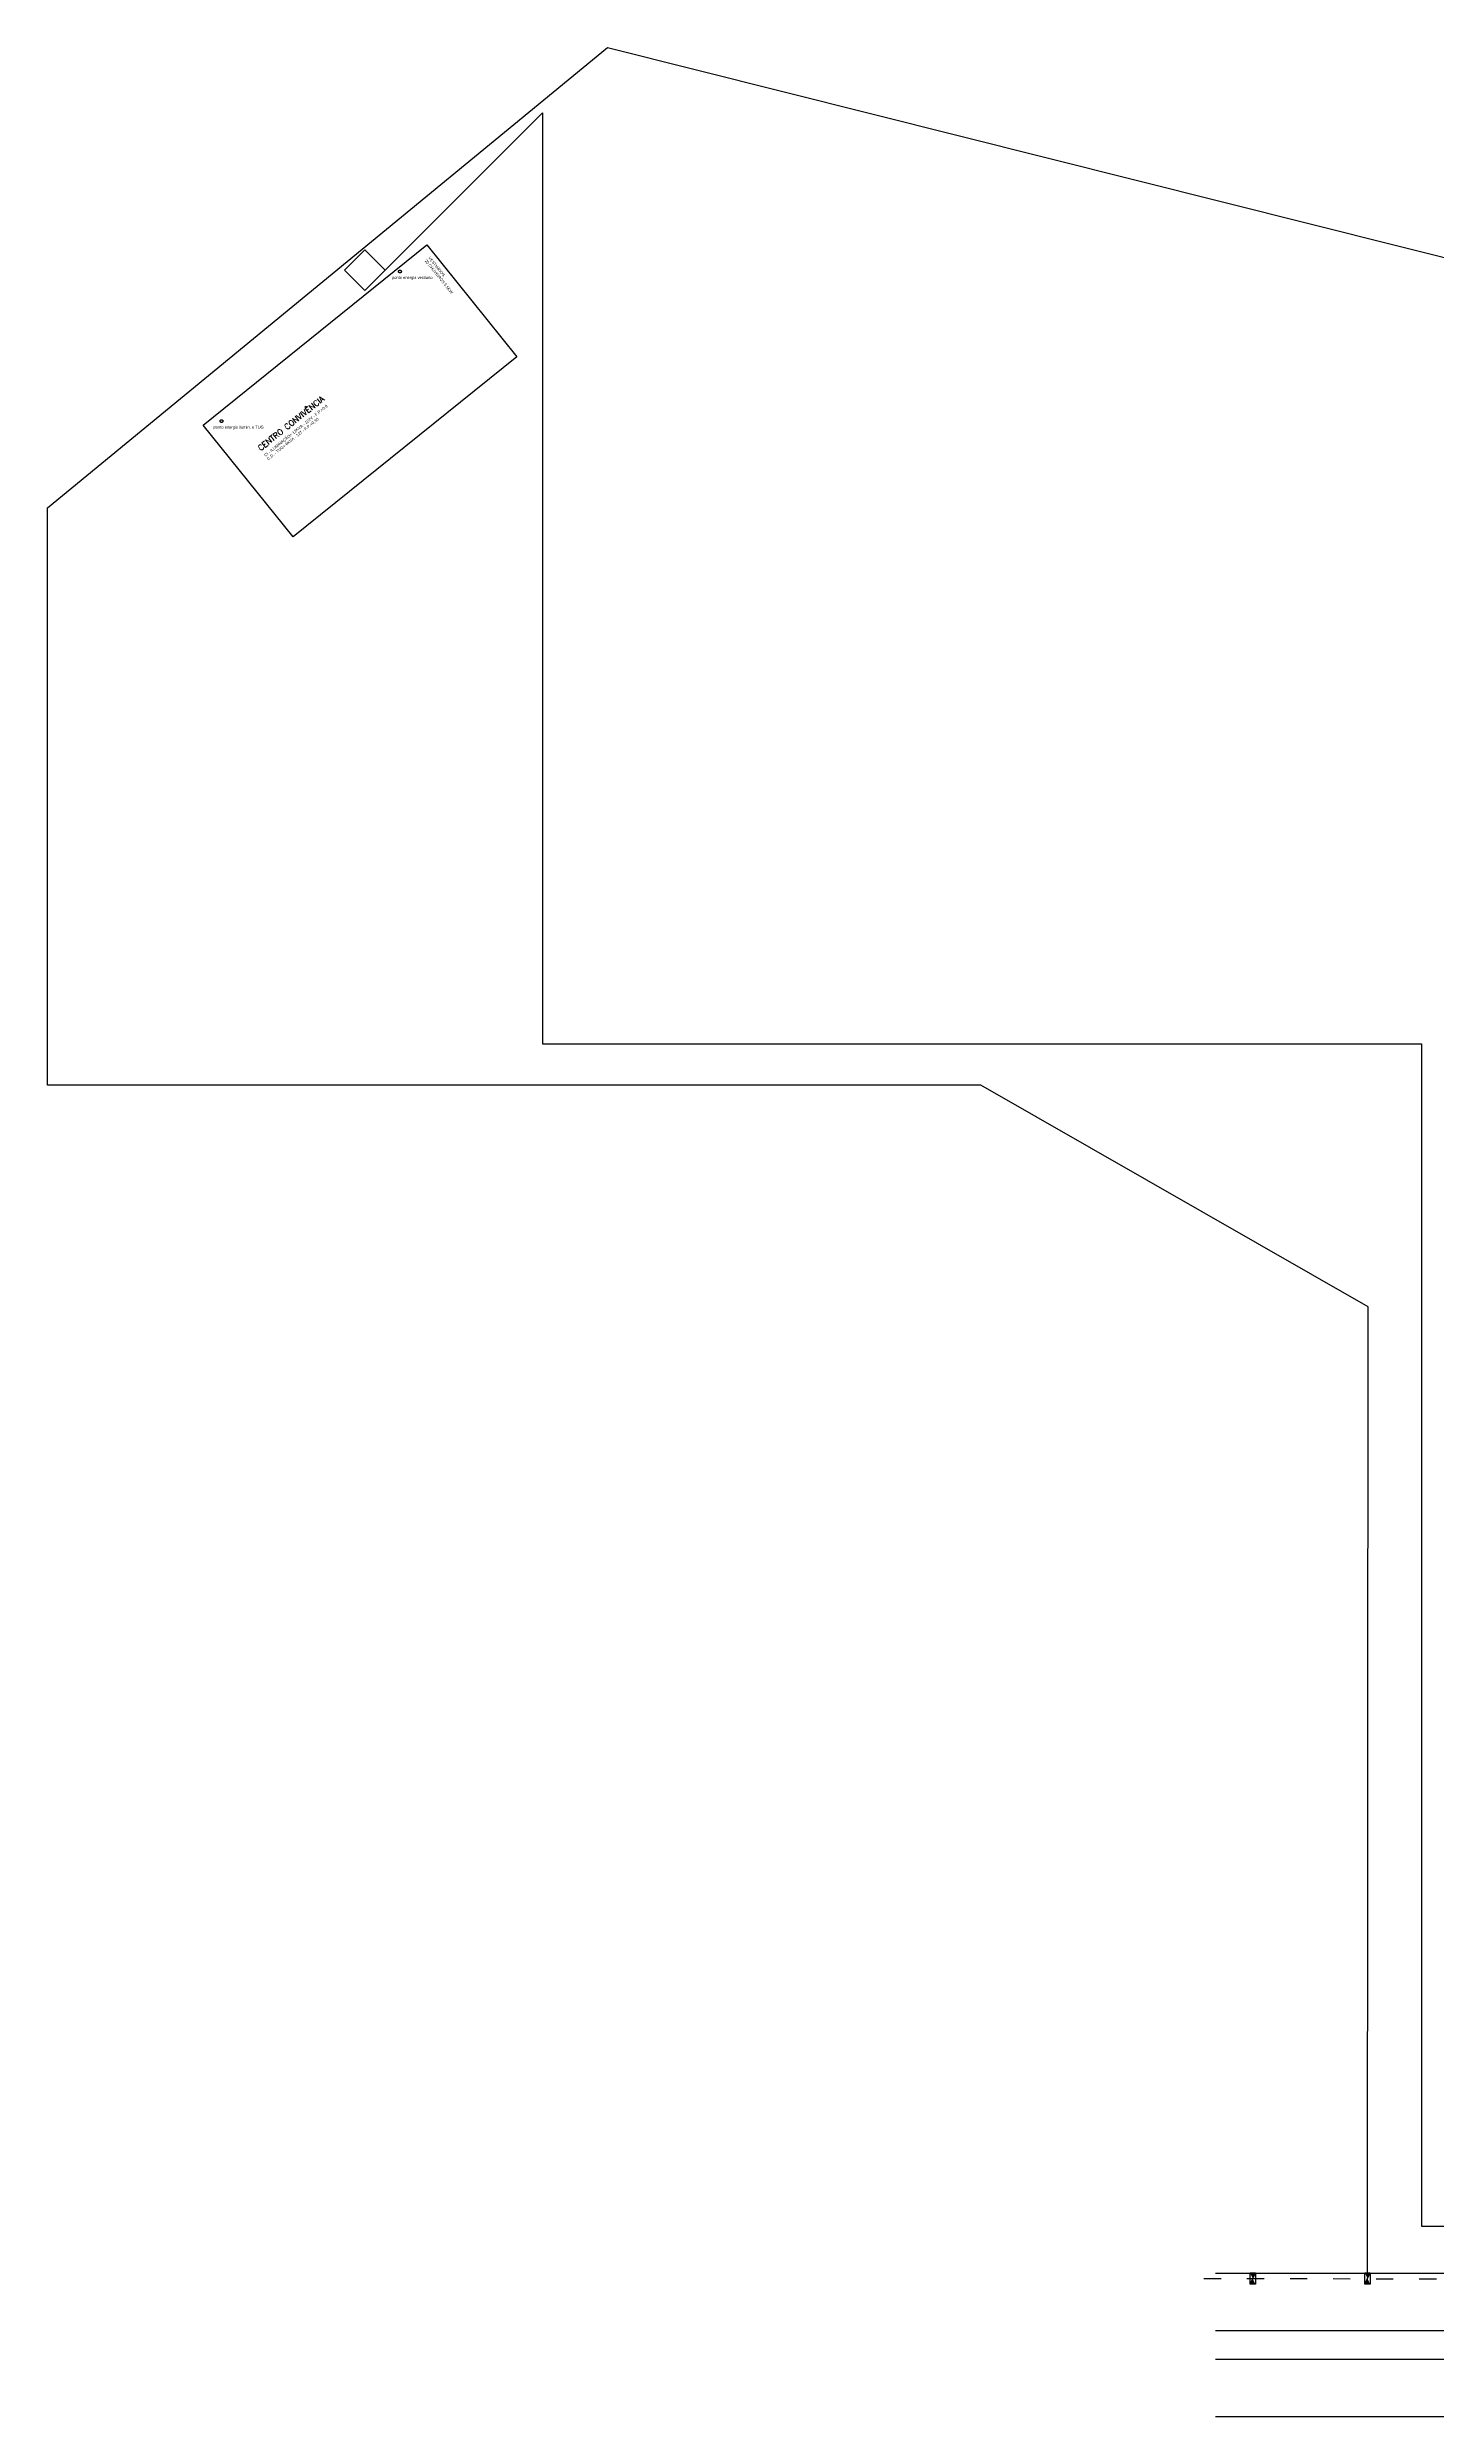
# Model space of a CAD drawing. Header units: millimetres. Extents: x 41744 to 43175, y -1555 to -730.
# Drawn here: x 41744 to 42228, y -1555 to -730 of the extents above; entities that cross this region are included whole.
import ezdxf

# ---------------------------------------------------------------- set-up
doc = ezdxf.new("R2010")
doc.units = ezdxf.units.MM
doc.header["$LTSCALE"] = 0.5
doc.linetypes.add('ACAD_ISO03W100', pattern=[30, 12, -18])
doc.linetypes.add('CONTINUO', pattern=[0])
doc.layers.add('POSTE', color=7, linetype='Continuous')
doc.layers.add('SE', color=30, linetype='Continuous')
doc.styles.get("Standard").update_dxf_attribs({"font": 'arial.ttf'})
doc.styles.add('VERT', font='romans.shx', dxfattribs={"height": 1.5})

# ---------------------------------------------------------------- blocks, each defined once
blk = doc.blocks.new('POSTE PADRAO')
at = {"layer": 'POSTE'}
h = blk.add_hatch(color=256, dxfattribs=at)
h.paths.add_polyline_path([(46, 0), (0, -99), (93, -99)])
h.paths.add_polyline_path([(92, 99), (0, 99), (46, 0)])
at = {"layer": 'POSTE', "color": 0}
blk.add_lwpolyline([(0, -99), (0, 99), (92, 99), (93, -99)], close=True, dxfattribs=at)
at = {"layer": 'POSTE'}
blk.add_lwpolyline([(0, -99), (92, 99)], dxfattribs=at)

msp = doc.modelspace()

# ---------------------------------------------------------------- linework, layer by layer
at = {"color": 3, "linetype": 'CONTINUO'}
for p, q in [((41743.58, -890.46), (41938.8, -729.98)), ((41938.8, -729.98), (42632.14, -903.95)), ((41743.58, -1091.56), (41743.58, -890.46)), ((42068.94, -1091.56), (41743.58, -1091.56)), ((42203.85, -1168.75), (42068.94, -1091.56))]:
    msp.add_line(p, q, dxfattribs=at)
at = {"color": 3, "linetype": 'Continuous'}
msp.add_line((42203.68, -1505.35), (42203.85, -1168.75), dxfattribs=at)
at = {"color": 1, "linetype": 'ACAD_ISO03W100'}
msp.add_line((42146.65, -1507.31), (43174.98, -1508.37), dxfattribs=at)
at = {"color": 2, "linetype": 'Continuous'}
for p, q in [((42150.66, -1505.42), (42942.04, -1505.42)), ((42150.66, -1525.42), (43150.16, -1525.42)), ((42150.66, -1535.42), (43150.16, -1535.42)), ((42150.66, -1555.42), (43150.16, -1555.42))]:
    msp.add_line(p, q, dxfattribs=at)
for p, q in [((42163.65, -1507.33), (42163.69, -1507.33)), ((42203.65, -1507.33), (42203.69, -1507.33))]:
    msp.add_line(p, q)
at = {"color": 2, "linetype": 'CONTINUO'}
msp.add_lwpolyline([(41797.91, -861.55), (41875.79, -798.82), (41907.16, -837.75), (41829.28, -900.49)], close=True, dxfattribs=at)
at = {"linetype": 'ACAD_ISO03W100'}
for centre in [(41866.45, -808.08), (41804.27, -860.19)]:
    msp.add_circle(centre, 0.492, dxfattribs=at)
at = {"layer": 'SE'}
for p, q in [((41881.49, -787.43), (41916.09, -752.82)), ((41916.09, -752.82), (41916.09, -1077.2)), ((41861.29, -807.63), (41881.49, -787.43)), ((41916.09, -1077.2), (42222.5, -1077.2)), ((42222.5, -1077.2), (42222.5, -1489.12)), ((42222.5, -1489.12), (42517.4, -1489.12))]:
    msp.add_line(p, q, dxfattribs=at)
msp.add_lwpolyline([(41854.22, -814.7), (41861.29, -807.63), (41854.22, -800.55), (41847.15, -807.63)], close=True, dxfattribs=at)

# ---------------------------------------------------------------- block references
at = {"xscale": 0.02000000000000001, "yscale": 0.02000000000000001, "zscale": 0.02000000000000001, "rotation": 359.8567546559424}
for p in [(42162.73, -1507.33), (42202.73, -1507.33)]:
    msp.add_blockref('POSTE PADRAO', p, dxfattribs=at)

# ---------------------------------------------------------------- texts
at = {"color": 4, "linetype": 'ACAD_ISO03W100'}
for s, rotation, p in [('20 CHUVEIROS 5,5KW', 308.85392, (41874.99, -804.39)), ('VESTIARIOS', 308.85392, (41876.23, -803.39)), ('CI - ILUMINAÇÃO= 12KVA - 127V - F.P.=0.9', 38.85392, (41819.62, -872.64)), ('C.D. - TUG= 6KVA - 127 - F.P.=0,90', 38.85392, (41820.62, -873.88))]:
    msp.add_text(s, height=1, rotation=rotation, dxfattribs=at).set_placement(p)
for s, p in [('ponto energia vestiario', (41863.67, -810.68)), ('ponto energia ilumin. e TUG', (41801.49, -862.79))]:
    msp.add_text(s, height=1, dxfattribs=at).set_placement(p)
at = {"linetype": 'Continuous', "lineweight": -3, "style": 'VERT'}
msp.add_text('CENTRO CONVIVÊNCIA', height=2, rotation=38.62724, dxfattribs=at).set_placement((41817.95, -870.68, 1760))

doc.saveas('drawing.dxf')
